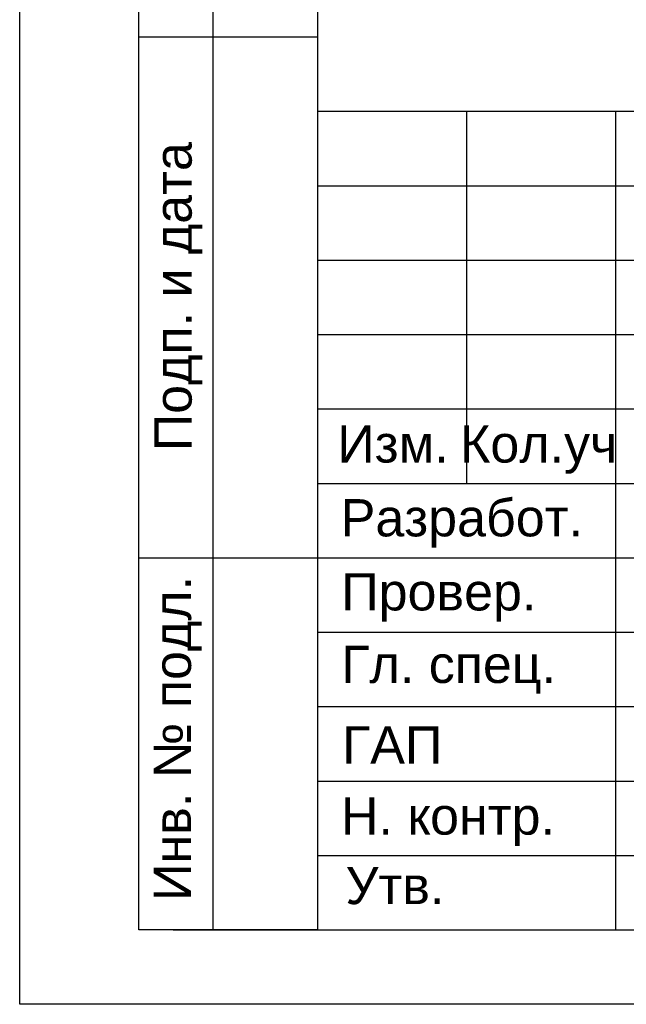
# Model space of a CAD drawing. Header units: metres. Extents: x -1525 to -1043, y -1331 to -1144.
# Drawn here: x -1372.77 to -1368.7, y -1185.28 to -1178.66 of the extents above; entities that cross this region are included whole.
import ezdxf
from ezdxf.enums import TextEntityAlignment as Align

# ---------------------------------------------------------------- set-up
doc = ezdxf.new("R2010")
doc.units = ezdxf.units.M
doc.header["$MEASUREMENT"] = 0
doc.layers.add('Level 50', color=7, linetype='Continuous', lineweight=0)
doc.layers.add('Level 63', color=7, linetype='Continuous', lineweight=0)
doc.styles.add('Style-Arial', font='arial.ttf')

msp = doc.modelspace()

# ---------------------------------------------------------------- linework, layer by layer
at = {"layer": 'Level 50', "color": 7, "linetype": 'Continuous', "lineweight": 0}
for p, q in [((-1372.77251694, -1185.27538635), (-1372.77251694, -1156.27538635)), ((-1351.77251694, -1185.27538635), (-1372.77251694, -1185.27538635))]:
    msp.add_line(p, q, dxfattribs=at)
at = {"layer": 'Level 50', "color": 7, "linetype": 'Continuous', "lineweight": 13}
for p, q in [((-1370.77251694, -1156.77538635), (-1370.77251694, -1184.77538635)), ((-1371.74198397, -1184.77538635), (-1352.27251694, -1184.77538635))]:
    msp.add_line(p, q, dxfattribs=at)
at = {"layer": 'Level 63', "color": 7, "linetype": 'Continuous', "lineweight": 13}
for p, q in [((-1371.47251694, -1184.77538635), (-1371.47251694, -1176.27538635)), ((-1371.97251694, -1178.77538635), (-1370.77251694, -1178.77538635)), ((-1370.77251694, -1179.27538635), (-1352.27251694, -1179.27538635)), ((-1370.77251694, -1179.27538635), (-1370.77251694, -1184.77538635)), ((-1369.77251694, -1179.27538635), (-1369.77251694, -1181.77538635)), ((-1368.77251694, -1179.27538635), (-1368.77251694, -1184.77538635)), ((-1370.77251694, -1181.27538635), (-1364.27251694, -1181.27538635)), ((-1370.77251694, -1181.77538635), (-1364.27251694, -1181.77538635)), ((-1371.97251694, -1182.27538635), (-1370.77251694, -1182.27538635))]:
    msp.add_line(p, q, dxfattribs=at)
at = {"layer": 'Level 63', "color": 7, "linetype": 'Continuous', "lineweight": 0}
for p, q in [((-1370.77251694, -1179.77538635), (-1364.27251694, -1179.77538635)), ((-1370.77251694, -1180.27538635), (-1364.27251694, -1180.27538635)), ((-1370.77251694, -1180.77538635), (-1364.27251694, -1180.77538635)), ((-1370.77251694, -1182.27538635), (-1364.27251694, -1182.27538635)), ((-1370.77251694, -1182.77538635), (-1364.27251694, -1182.77538635)), ((-1370.77251694, -1183.27538635), (-1364.27251694, -1183.27538635)), ((-1370.77251694, -1183.77538635), (-1364.27251694, -1183.77538635)), ((-1370.77251694, -1184.27538635), (-1364.27251694, -1184.27538635))]:
    msp.add_line(p, q, dxfattribs=at)
at = {"layer": 'Level 63', "color": 7, "linetype": 'Continuous', "lineweight": 13, "flags": 128}
msp.add_lwpolyline([(-1370.77251694, -1184.77538635), (-1371.97251694, -1184.77538635), (-1371.97251694, -1176.27538635)], dxfattribs=at)

# ---------------------------------------------------------------- texts
at = {"layer": 'Level 63', "color": 7, "linetype": 'Continuous', "lineweight": 0, "style": 'Style-Arial'}
for s, p in [('Подп. и дата', (-1371.74272444, -1180.52081986)), ('Инв. № подл.', (-1371.74718906, -1183.48873765))]:
    msp.add_text(s, height=0.25002, rotation=90, dxfattribs=at).set_placement(p, align=Align.MIDDLE_CENTER)
for s, p in [('Изм.', (-1370.26546911, -1181.51037635)), ('Кол.уч', (-1369.28814897, -1181.51037635)), ('Разработ.', (-1369.80357092, -1182.00633867)), ('Провер.', (-1369.95820808, -1182.50406973)), ('Гл. спец.', (-1369.89193501, -1182.99129954)), ('ГАП', (-1370.27132344, -1183.53280301)), ('Н. контр.', (-1369.89703591, -1184.01037635)), ('Утв.', (-1370.25298369, -1184.47718625))]:
    msp.add_text(s, height=0.25, dxfattribs=at).set_placement(p, align=Align.MIDDLE_CENTER)

doc.saveas('drawing.dxf')
